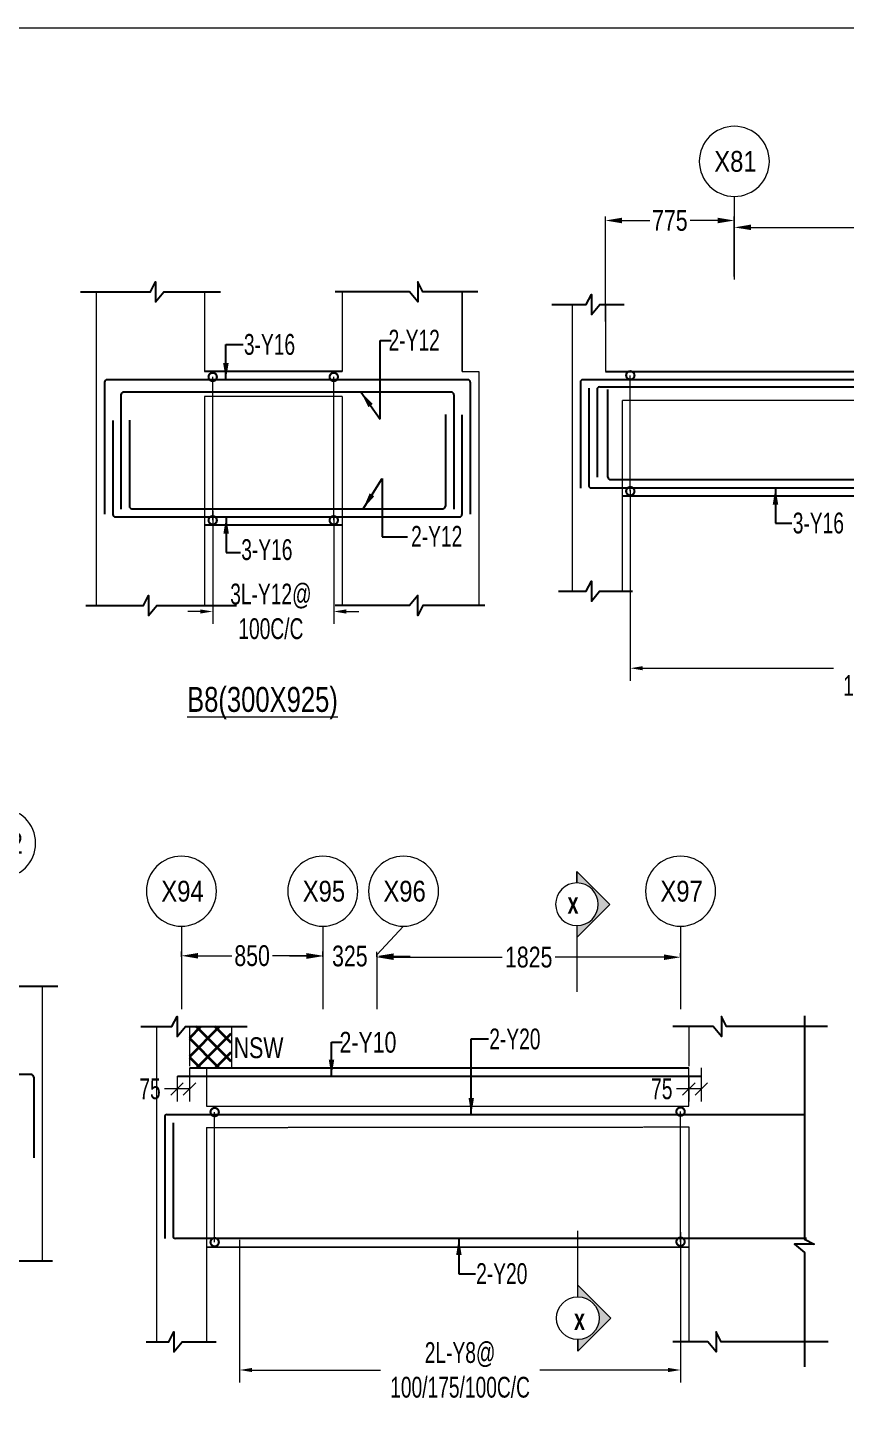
# Model space of a CAD drawing. Header units: millimetres. Extents: x -2697 to 288508, y -1308 to 60928.
# Drawn here: x 22850 to 27761, y 22669 to 31071 of the extents above; entities that cross this region are included whole.
import ezdxf
from ezdxf.enums import TextEntityAlignment as Align

# ---------------------------------------------------------------- set-up
doc = ezdxf.new("R2010")
doc.units = ezdxf.units.MM
doc.header["$LTSCALE"] = 100
for name, pattern in [('ACAD_ISO04W100', [30, 24, -3, 0, -3]), ('CONTINOUS', [0]), ('CONTINU', [0]), ('HIDDEN', [0.375, 0.25, -0.125])]:
    doc.linetypes.add(name, pattern=pattern)
doc.layers.get('Defpoints').update_dxf_attribs({"color": 1, "lineweight": 0})
for name, color, linetype in [('-S-ARROW', 253, 'Continuous'), ('-S-MISC', 8, 'Continuous'), ('-STR-BEAM', 7, 'CONTINU'), ('-STR-REINF', 3, 'Continuous'), ('-STR-TEXT', 6, 'Continuous'), ('HATCH', 7, 'Continuous')]:
    doc.layers.add(name, color=color, linetype=linetype)
for name, color, linetype, lineweight in [('-S-STIRUP', 11, 'Continuous', 9), ('-S-TEXT', 6, 'Continuous', 0), ('-STR-COLUMN', 5, 'HIDDEN', 13), ('-STR-RF-DIM', 252, 'CONTINOUS', 20), ('A-ANNO-GRID-LINE', 252, 'ACAD_ISO04W100', 20), ('A-ANNO-GRID-TEXT', 13, 'Continuous', 15), ('G-ANNO-SYMB', 8, 'CONTINOUS', 9), ('GRID DIM', 252, 'Continuous', 9), ('S-COL HATCH', 9, 'Continuous', 35), ('SEC TEXT', 9, 'Continuous', 18), ('SLAB LINE', 254, 'HIDDEN', 20)]:
    doc.layers.add(name, color=color, linetype=linetype, lineweight=lineweight)
doc.styles.add('BEAM-LS', font='romans.shx', dxfattribs={"width": 0.8})
doc.styles.add('Dim.s & Anno.(Misc.)', font='ARIALN.TTF')
doc.styles.add('SOBHA', font='swisscl.ttf', dxfattribs={"width": 0.9})
doc.styles.add('sobha.sed', font='swisscl.ttf')
doc.styles.add('Swis721 LtCn BT_B', font='', dxfattribs={"width": 0.9, "height": 250})
doc.styles.get('Swis721 LtCn BT_B').set_extended_font_data('Swis721 LtCn BT', bold=True)
doc.dimstyles.new('S-50', dxfattribs={"dimscale": 50, "dimtxt": 2.5, "dimasz": 2, "dimexe": 0.5, "dimexo": 0.25, "dimgap": 0.25, "dimtad": 0, "dimdec": 0, "dimrnd": 0.0005, "dimzin": 0, "dimdsep": 46, "dimtxsty": 'sobha.sed', "dimblk": 'OBLIQUE', "dimcen": 0.09, "dimclrd": 8, "dimclre": 8, "dimclrt": 6, "dimadec": 0, "dimazin": 0, "dimtfac": 1, "dimtdec": 0, "dimtofl": 0, "dimtmove": 2, "dimatfit": 3, "dimfxl": 0.18, "dimtolj": 1, "dimtzin": 0, "dimlwd": -1, "dimlwe": -1, "dimarcsym": 0})
doc.dimstyles.new('S-DIM50', dxfattribs={"dimscale": 50, "dimtxt": 2.5, "dimasz": 1.5, "dimexe": 1.5, "dimexo": 1, "dimgap": 0.5, "dimtad": 0, "dimdec": 0, "dimzin": 0, "dimdsep": 46, "dimtxsty": 'SOBHA', "dimcen": 0.09, "dimclrd": 256, "dimclre": 256, "dimclrt": 6, "dimadec": 5, "dimazin": 0, "dimtfac": 1, "dimtdec": 0, "dimtofl": 0, "dimtmove": 0, "dimatfit": 3, "dimfxl": 0.18, "dimtolj": 1, "dimtzin": 0, "dimlwd": -1, "dimlwe": -1, "dimarcsym": 0})
doc.dimstyles.new('STIRUP', dxfattribs={"dimscale": 50, "dimtxt": 2.5, "dimasz": 2.2, "dimexe": 0, "dimexo": 0, "dimgap": 0.5, "dimtad": 0, "dimdec": 0, "dimzin": 0, "dimdsep": 46, "dimtxsty": 'BEAM-LS', "dimblk": 'DOTSMALL', "dimcen": 0.09, "dimclrd": 256, "dimclre": 256, "dimclrt": 256, "dimadec": 5, "dimazin": 0, "dimtfac": 1, "dimtdec": 0, "dimtofl": 0, "dimtmove": 0, "dimatfit": 3, "dimldrblk": 'DOTSMALL', "dimfxl": 0, "dimfxlon": 1, "dimtolj": 1, "dimtzin": 0, "dimlwd": -1, "dimlwe": -1, "dimarcsym": 0})

# ---------------------------------------------------------------- blocks, each defined once
blk = doc.blocks.new('A-SYMB_Grid')
blk.add_circle((0, 0), 4.21)
at = {"style": 'Dim.s & Anno.(Misc.)'}
blk.add_attdef('GRID', text='', height=3, dxfattribs=at).set_placement((0, 0), align=Align.MIDDLE_CENTER)
blk = doc.blocks.new('_Oblique')
at = {"color": 0, "linetype": 'ByBlock', "lineweight": -2}
blk.add_line((-0.5, -0.5), (0.5, 0.5), dxfattribs=at)
blk = doc.blocks.new('*D347')
at = {"layer": '-STR-RF-DIM', "transparency": 16777216}
for p, q in [((24122.1, 23788.5), (24122.1, 22931)), ((26772.3, 23833.7), (26772.3, 22931)), ((24197.1, 23006), (24968, 23006)), ((26697.3, 23006), (25926.4, 23006))]:
    blk.add_line(p, q, dxfattribs=at)
for points in [[(24197.1, 23018.5), (24197.1, 22993.5), (24122.1, 23006)], [(26697.3, 23018.5), (26697.3, 22993.5), (26772.3, 23006)]]:
    blk.add_solid(points, dxfattribs=at)
at = {"layer": 'Defpoints', "color": 0, "transparency": 16777216}
for p in [(24122.1, 23788.5, 0), (26772.3, 23833.7, 178586.6), (24122.1, 23006)]:
    blk.add_point(p, dxfattribs=at)
at = {"layer": '-STR-RF-DIM', "color": 6, "transparency": 16777216, "insert": (25447.2, 23006), "char_height": 125, "attachment_point": 5, "style": 'SOBHA'}
blk.add_mtext('\\A1;2L-Y8@\\P100/175/100C/C', dxfattribs=at)
blk = doc.blocks.new('_DotSmall')
at = {"color": 0, "linetype": 'ByBlock', "const_width": 0.5}
blk.add_lwpolyline([(-0.0625, 0, 1), (0.0625, 0, 1)], format="xyb", close=True, dxfattribs=at)
blk = doc.blocks.new('*D348')
at = {"layer": '-S-STIRUP', "ltscale": 100, "transparency": 16777216}
blk.add_line((26772.3, 23776.8), (26772.3, 24558.5), dxfattribs=at)
at = {"layer": 'Defpoints', "color": 0, "linetype": 'CONTINU', "ltscale": 100, "transparency": 16777216}
for p in [(26772.3, 24558.5), (26772.3, 24558.5), (26772.3, 23776.8)]:
    blk.add_point(p, dxfattribs=at)
at = {"layer": '-S-STIRUP', "linetype": 'CONTINU', "ltscale": 100, "transparency": 16777216, "xscale": 100, "yscale": 100, "zscale": 100}
for p, rotation in [((26772.3, 24558.5), 90), ((26772.3, 23776.8), 270)]:
    blk.add_blockref('_DotSmall', p, dxfattribs=dict(at, rotation=rotation))
blk = doc.blocks.new('*D349')
at = {"layer": '-S-STIRUP', "ltscale": 100, "transparency": 16777216}
blk.add_line((23972.1, 23774.1), (23972.1, 24555.8), dxfattribs=at)
at = {"layer": 'Defpoints', "color": 0, "linetype": 'CONTINU', "ltscale": 100, "transparency": 16777216}
for p in [(23972.1, 24555.8), (23972.1, 24555.8), (23972.1, 23774.1)]:
    blk.add_point(p, dxfattribs=at)
at = {"layer": '-S-STIRUP', "linetype": 'CONTINU', "ltscale": 100, "transparency": 16777216, "xscale": 100, "yscale": 100, "zscale": 100}
for p, rotation in [((23972.1, 24555.8), 90), ((23972.1, 23774.1), 270)]:
    blk.add_blockref('_DotSmall', p, dxfattribs=dict(at, rotation=rotation))
blk = doc.blocks.new('*D341')
at = {"layer": '-STR-RF-DIM', "transparency": 16777216}
for p, q in [((23960.3, 28169.1), (23960.3, 27489)), ((24688, 28123.9), (24688, 27489)), ((23885.3, 27564), (23810.3, 27564)), ((24763, 27564), (24838, 27564))]:
    blk.add_line(p, q, dxfattribs=at)
for points in [[(23885.3, 27576.5), (23885.3, 27551.5), (23960.3, 27564)], [(24763, 27576.5), (24763, 27551.5), (24688, 27564)]]:
    blk.add_solid(points, dxfattribs=at)
at = {"layer": 'Defpoints', "color": 0, "transparency": 16777216}
for p in [(23960.3, 28169.1, 178586.6), (24688, 28123.9, 0), (24688, 27564)]:
    blk.add_point(p, dxfattribs=at)
at = {"layer": '-STR-RF-DIM', "color": 6, "transparency": 16777216, "insert": (24310, 27564), "char_height": 125, "attachment_point": 5, "style": 'SOBHA'}
blk.add_mtext('\\A1;3L-Y12@\\P100C/C', dxfattribs=at)
blk = doc.blocks.new('*D342')
at = {"layer": '-S-STIRUP', "ltscale": 100, "transparency": 16777216}
blk.add_line((23960.3, 28112.2), (23960.3, 28973.4), dxfattribs=at)
at = {"layer": 'Defpoints', "color": 0, "linetype": 'CONTINU', "ltscale": 100, "transparency": 16777216}
for p in [(23960.3, 28973.4), (23960.3, 28973.4), (23960.3, 28112.2)]:
    blk.add_point(p, dxfattribs=at)
at = {"layer": '-S-STIRUP', "linetype": 'CONTINU', "ltscale": 100, "transparency": 16777216, "xscale": 100, "yscale": 100, "zscale": 100}
for p, rotation in [((23960.3, 28973.4), 90), ((23960.3, 28112.2), 270)]:
    blk.add_blockref('_DotSmall', p, dxfattribs=dict(at, rotation=rotation))
blk = doc.blocks.new('*D343')
at = {"layer": '-S-STIRUP', "ltscale": 100, "transparency": 16777216}
blk.add_line((24688, 28112.2), (24688, 28973.4), dxfattribs=at)
at = {"layer": 'Defpoints', "color": 0, "linetype": 'CONTINU', "ltscale": 100, "transparency": 16777216}
for p in [(24688, 28973.4), (24688, 28973.4), (24688, 28112.2)]:
    blk.add_point(p, dxfattribs=at)
at = {"layer": '-S-STIRUP', "linetype": 'CONTINU', "ltscale": 100, "transparency": 16777216, "xscale": 100, "yscale": 100, "zscale": 100}
for p, rotation in [((24688, 28973.4), 90), ((24688, 28112.2), 270)]:
    blk.add_blockref('_DotSmall', p, dxfattribs=dict(at, rotation=rotation))
blk = doc.blocks.new('*D359')
at = {"layer": '-STR-RF-DIM', "transparency": 16777216}
for p, q in [((26470.4, 28293.3), (26470.4, 27148.2)), ((29870.5, 28298.7), (29870.5, 27148.2)), ((26545.4, 27223.2), (27691.3, 27223.2)), ((29795.5, 27223.2), (28649.7, 27223.2))]:
    blk.add_line(p, q, dxfattribs=at)
for points in [[(26545.4, 27235.7), (26545.4, 27210.7), (26470.4, 27223.2)], [(29795.5, 27235.7), (29795.5, 27210.7), (29870.5, 27223.2)]]:
    blk.add_solid(points, dxfattribs=at)
at = {"layer": 'Defpoints', "color": 0, "transparency": 16777216}
for p in [(26470.4, 28293.3, 178586.6), (29870.5, 28298.7, 0), (29870.5, 27223.2)]:
    blk.add_point(p, dxfattribs=at)
at = {"layer": '-STR-RF-DIM', "color": 6, "transparency": 16777216, "insert": (28170.5, 27223.2), "char_height": 125, "attachment_point": 5, "style": 'SOBHA'}
blk.add_mtext('\\A1;2L-Y10@\\P100/150/100C/C', dxfattribs=at)
blk = doc.blocks.new('*D360')
at = {"layer": '-S-STIRUP', "ltscale": 100, "transparency": 16777216}
blk.add_line((26470.4, 28287), (26470.4, 28983), dxfattribs=at)
at = {"layer": 'Defpoints', "color": 0, "linetype": 'CONTINU', "ltscale": 100, "transparency": 16777216}
for p in [(26470.4, 28983, 0), (26470.4, 28983), (26470.4, 28287)]:
    blk.add_point(p, dxfattribs=at)
at = {"layer": '-S-STIRUP', "linetype": 'CONTINU', "ltscale": 100, "transparency": 16777216, "xscale": 100, "yscale": 100, "zscale": 100}
for p, rotation in [((26470.4, 28983), 90), ((26470.4, 28287), 270)]:
    blk.add_blockref('_DotSmall', p, dxfattribs=dict(at, rotation=rotation))
blk = doc.blocks.new('*D209')
at = {"layer": 'Defpoints', "color": 0, "transparency": 16777216}
for p in [(23772.2, 25475.4, 0), (24622.2, 25495.2), (24622.2, 25475.4, 0)]:
    blk.add_point(p, dxfattribs=at)
at = {"layer": 'GRID DIM', "transparency": 16777216}
for p, q in [((23772.2, 25487.9), (23772.2, 25520.2)), ((23872.2, 25495.2), (24075.3, 25495.2)), ((24522.2, 25495.2), (24319, 25495.2)), ((24622.2, 25487.9), (24622.2, 25520.2))]:
    blk.add_line(p, q, dxfattribs=at)
for points in [[(23872.2, 25511.8), (23872.2, 25478.5), (23772.2, 25495.2)], [(24522.2, 25511.8), (24522.2, 25478.5), (24622.2, 25495.2)]]:
    blk.add_solid(points, dxfattribs=at)
at = {"layer": 'GRID DIM', "color": 13, "transparency": 16777216, "insert": (24197.2, 25495.2), "char_height": 125, "attachment_point": 5, "style": 'sobha.sed'}
blk.add_mtext('\\A1;850', dxfattribs=at)
blk = doc.blocks.new('*D210')
at = {"layer": 'Defpoints', "color": 0, "transparency": 16777216}
for p in [(24622.2, 25475.4, 0), (24947.2, 25492.9), (24947.2, 25475.4, 0)]:
    blk.add_point(p, dxfattribs=at)
at = {"layer": 'GRID DIM', "transparency": 16777216}
for p, q in [((24522.2, 25492.9), (24422.2, 25492.9)), ((24622.2, 25487.9), (24622.2, 25517.9)), ((24947.2, 25487.9), (24947.2, 25517.9)), ((25047.2, 25492.9), (25147.2, 25492.9))]:
    blk.add_line(p, q, dxfattribs=at)
for points in [[(24522.2, 25509.5), (24522.2, 25476.2), (24622.2, 25492.9)], [(25047.2, 25509.5), (25047.2, 25476.2), (24947.2, 25492.9)]]:
    blk.add_solid(points, dxfattribs=at)
at = {"layer": 'GRID DIM', "color": 13, "transparency": 16777216, "insert": (24784.7, 25492.9), "char_height": 125, "attachment_point": 5, "style": 'sobha.sed'}
blk.add_mtext('\\A1;325', dxfattribs=at)
blk = doc.blocks.new('*D211')
at = {"layer": 'Defpoints', "color": 0, "transparency": 16777216}
for p in [(24947.2, 25475.4, 0), (26772.2, 25486.5), (26772.2, 25475.4, 0)]:
    blk.add_point(p, dxfattribs=at)
at = {"layer": 'GRID DIM', "transparency": 16777216}
for p, q in [((24947.2, 25487.9), (24947.2, 25511.5)), ((25047.2, 25486.5), (25700.4, 25486.5)), ((26672.2, 25486.5), (26018.9, 25486.5)), ((26772.2, 25487.9), (26772.2, 25511.5))]:
    blk.add_line(p, q, dxfattribs=at)
for points in [[(25047.2, 25503.2), (25047.2, 25469.8), (24947.2, 25486.5)], [(26672.2, 25503.2), (26672.2, 25469.8), (26772.2, 25486.5)]]:
    blk.add_solid(points, dxfattribs=at)
at = {"layer": 'GRID DIM', "color": 13, "transparency": 16777216, "insert": (25859.7, 25486.5), "char_height": 125, "attachment_point": 5, "style": 'sobha.sed'}
blk.add_mtext('\\A1;1825', dxfattribs=at)
blk = doc.blocks.new('*D228')
at = {"layer": 'Defpoints', "color": 0, "transparency": 16777216}
for p in [(27095.6, 29913.5), (27095.6, 29808.9, 0), (26320.5, 29294.5, 0)]:
    blk.add_point(p, dxfattribs=at)
at = {"layer": 'GRID DIM', "transparency": 16777216}
for p, q in [((26320.5, 29307), (26320.5, 29938.5)), ((26420.5, 29913.5), (26586.9, 29913.5)), ((26995.6, 29913.5), (26829.2, 29913.5)), ((27095.6, 29821.4), (27095.6, 29938.5))]:
    blk.add_line(p, q, dxfattribs=at)
for points in [[(26420.5, 29930.2), (26420.5, 29896.8), (26320.5, 29913.5)], [(26995.6, 29930.2), (26995.6, 29896.8), (27095.6, 29913.5)]]:
    blk.add_solid(points, dxfattribs=at)
at = {"layer": 'GRID DIM', "color": 13, "transparency": 16777216, "insert": (26708, 29913.5), "char_height": 125, "attachment_point": 5, "style": 'sobha.sed'}
blk.add_mtext('\\A1;775', dxfattribs=at)
blk = doc.blocks.new('*D229')
at = {"layer": 'Defpoints', "color": 0, "transparency": 16777216}
for p in [(29995.6, 29872.3), (29995.6, 29805.3, 0), (27095.6, 29564.3)]:
    blk.add_point(p, dxfattribs=at)
at = {"layer": 'GRID DIM', "transparency": 16777216}
for p, q in [((27095.6, 29576.8), (27095.6, 29897.3)), ((27195.6, 29872.3), (28384.8, 29872.3)), ((29895.6, 29872.3), (28706.4, 29872.3)), ((29995.6, 29817.8), (29995.6, 29897.3))]:
    blk.add_line(p, q, dxfattribs=at)
for points in [[(27195.6, 29889), (27195.6, 29855.7), (27095.6, 29872.3)], [(29895.6, 29889), (29895.6, 29855.7), (29995.6, 29872.3)]]:
    blk.add_solid(points, dxfattribs=at)
at = {"layer": 'GRID DIM', "color": 13, "transparency": 16777216, "insert": (28545.6, 29872.3), "char_height": 125, "attachment_point": 5, "style": 'sobha.sed'}
blk.add_mtext('\\A1;2900', dxfattribs=at)
blk = doc.blocks.new('*D330')
at = {"layer": '-STR-RF-DIM', "transparency": 16777216}
for p, q in [((23821.1, 24821.5), (23821.1, 24620)), ((23746.1, 24771.5), (23746.1, 24620)), ((23746.1, 24695), (23671.1, 24695)), ((23821.1, 24695), (23746.1, 24695))]:
    blk.add_line(p, q, dxfattribs=at)
at = {"layer": 'Defpoints', "color": 0, "transparency": 16777216}
for p in [(23821.1, 24821.5, 0), (23746.1, 24771.5, 0), (23746.1, 24695)]:
    blk.add_point(p, dxfattribs=at)
at = {"layer": '-STR-RF-DIM', "transparency": 16777216, "xscale": 75, "yscale": 75, "zscale": 75, "rotation": 180}
blk.add_blockref('_Oblique', (23746.1, 24695), dxfattribs=at)
at = {"layer": '-STR-RF-DIM', "transparency": 16777216, "xscale": 75, "yscale": 75, "zscale": 75}
blk.add_blockref('_Oblique', (23821.1, 24695), dxfattribs=at)
at = {"layer": '-STR-RF-DIM', "color": 6, "transparency": 16777216, "insert": (23583.6, 24695), "char_height": 125, "attachment_point": 5, "style": 'SOBHA'}
blk.add_mtext('\\A1;75', dxfattribs=at)
blk = doc.blocks.new('*D331')
at = {"layer": '-STR-RF-DIM', "transparency": 16777216}
for p, q in [((26897.1, 24821.5), (26897.1, 24620)), ((26822.1, 24771.5), (26822.1, 24620)), ((26822.1, 24695), (26747.1, 24695)), ((26897.1, 24695), (26822.1, 24695))]:
    blk.add_line(p, q, dxfattribs=at)
at = {"layer": 'Defpoints', "color": 0, "transparency": 16777216}
for p in [(26897.1, 24821.5, 0), (26822.1, 24771.5, 0), (26822.1, 24695)]:
    blk.add_point(p, dxfattribs=at)
at = {"layer": '-STR-RF-DIM', "transparency": 16777216, "xscale": 75, "yscale": 75, "zscale": 75, "rotation": 180}
blk.add_blockref('_Oblique', (26822.1, 24695), dxfattribs=at)
at = {"layer": '-STR-RF-DIM', "transparency": 16777216, "xscale": 75, "yscale": 75, "zscale": 75}
blk.add_blockref('_Oblique', (26897.1, 24695), dxfattribs=at)
at = {"layer": '-STR-RF-DIM', "color": 6, "transparency": 16777216, "insert": (26659.6, 24695), "char_height": 125, "attachment_point": 5, "style": 'SOBHA'}
blk.add_mtext('\\A1;75', dxfattribs=at)
blk = doc.blocks.new('Detail View - M_Section Head - Structural Type 1-785420-STILT FLOOR FRAMING PLAN')
at = {"layer": 'G-ANNO-SYMB'}
h = blk.add_hatch(color=9, dxfattribs=at)
edge = h.paths.add_edge_path(flags=0)
edge.add_line((-8.5, 0), (-9.86, 0))
edge.add_line((-9.86, 0), (-5.99, 3.87))
edge.add_line((-5.99, 3.87), (-2.12, 0))
edge.add_line((-2.12, 0), (-3.5, 0))
edge.add_arc((-6, 0), 2.5, 360, 540)
for p, q in [((-5.99, 3.87), (-9.86, 0)), ((-5.99, 3.87), (-2.12, 0)), ((-8.5, 0), (-9.86, 0)), ((-3.5, 0), (-2.12, 0))]:
    blk.add_line(p, q, dxfattribs=at)
at = {"layer": 'G-ANNO-SYMB', "color": 5}
for p, q in [((-5.99, 3.87), (-9.86, 0)), ((-2.12, 0), (-5.99, 3.87)), ((-9.86, 0), (-8.5, 0)), ((-3.5, 0), (4.24, 0)), ((-3.5, 0), (-2.12, 0))]:
    blk.add_line(p, q, dxfattribs=at)
at = {"layer": 'G-ANNO-SYMB'}
blk.add_arc((-6, 0), 2.5, 360, 180, dxfattribs=at)
at = {"layer": 'G-ANNO-SYMB', "color": 5}
for start, end in [(360, 180), (180, 360)]:
    blk.add_arc((-6, 0), 2.5, start, end, dxfattribs=at)

msp = doc.modelspace()

# ---------------------------------------------------------------- hatches: boundary and pattern name
at = {"layer": 'S-COL HATCH'}
h = msp.add_hatch(dxfattribs=at)
h.set_pattern_fill('ANSI37', color=8, scale=25)
h.set_pattern_definition([(45, (-78780.25, -199618.66), (-56.1266, 56.1266), []), (135, (-78780.25, -199618.66), (-56.1266, -56.1266), [])])
h.paths.add_polyline_path([(23822.14, 24821.51), (24072.14, 24821.51), (24072.14, 25070.6), (23822.14, 25070.6)])
h.paths.add_polyline_path([(23848.52, 23743.79), (24098.52, 23743.79), (24072.14, 23743.79), (23822.14, 23743.79)])

# ---------------------------------------------------------------- linework, layer by layer
at = {"layer": '-S-MISC', "linetype": 'ByBlock', "ltscale": 1000}
for points, elevation in [([(23166.66, 29485.46), (23586.13, 29485.46), (23616.99, 29545.12), (23616.99, 29424.96), (23666.84, 29485.46), (24006.31, 29485.46)], -178586.59), ([(25554.28, 29485.46), (25223.85, 29485.46), (25192.98, 29545.12), (25192.98, 29424.96), (25143.13, 29485.46), (24695.82, 29485.46)], -178586.59), ([(25998.72, 29409.07), (26205.71, 29409.07), (26236.58, 29468.73), (26236.58, 29348.57), (26286.43, 29409.07), (26432.53, 29409.07)], 0), ([(26039.53, 27685.84), (26205.44, 27685.84), (26236.31, 27745.5), (26236.31, 27625.33), (26286.16, 27685.84), (26482.7, 27685.84)], 0), ([(23197.9, 27600.06), (23543.97, 27600.06), (23574.83, 27659.72), (23574.83, 27539.55), (23624.69, 27600.06), (24104.32, 27600.06)], -178586.59), ([(25595.32, 27600.06), (25223.85, 27600.06), (25192.98, 27540.4), (25192.98, 27660.56), (25143.13, 27600.06), (24695.82, 27600.06)], -178586.59), ([(23029.22, 25310.15), (22780.38, 25310.15), (22749.51, 25369.81), (22749.51, 25249.65), (22699.66, 25310.15), (21789.51, 25310.15)], 0), ([(23528.34, 25070.6), (23715.17, 25070.6), (23746.04, 25130.26), (23746.04, 25010.1), (23795.89, 25070.6), (24167.99, 25070.6)], 0), ([(27656.52, 25070.6), (27049.48, 25070.6), (27018.62, 25130.26), (27018.62, 25010.1), (26968.77, 25070.6), (26726.3, 25070.6)], 0), ([(27516.75, 25135.27), (27516.75, 23793.12), (27576.41, 23762.26), (27456.24, 23762.26), (27516.75, 23712.4), (27516.75, 23024.47)], 0), ([(22997.98, 23660.15), (22711.45, 23660.15), (22680.58, 23719.81), (22680.58, 23599.65), (22630.73, 23660.15), (22472.49, 23660.15)], 0), ([(23559.57, 23175.6), (23696.1, 23175.6), (23726.97, 23235.26), (23726.97, 23115.1), (23776.82, 23175.6), (23981, 23175.6)], 0), ([(27659.28, 23175.6), (27016.64, 23175.6), (26985.78, 23235.26), (26985.78, 23115.1), (26935.93, 23175.6), (26726.3, 23175.6)], 0)]:
    msp.add_lwpolyline(points, dxfattribs=dict(at, elevation=elevation))
at = {"layer": '-STR-BEAM'}
for p, q in [((24737.97, 29006.37, -178586.59), (23910.47, 29006.37, -178586.59)), ((26320.53, 29006.37, 0), (29920.53, 29006.37, 0)), ((29920.53, 28256.74, 0), (26420.53, 28256.74, 0)), ((24737.97, 28081.87, -178586.59), (23910.47, 28081.87, -178586.59)), ((24737.97, 28081.87, -178586.59), (23910.47, 28081.87, -178586.59)), ((23822.14, 24821.51, 0), (26822.14, 24821.51, 0)), ((23922.14, 23743.79, 0), (26822.14, 23746.51, 0))]:
    msp.add_line(p, q, dxfattribs=at)
at = {"layer": '-STR-COLUMN', "linetype": 'Continuous', "ltscale": 10}
for p, q in [((23260.47, 29485.46, -178586.59), (23260.47, 27600.06, -178586.59)), ((23910.47, 29485.46, -178586.59), (23910.47, 29006.37, -178586.59)), ((24737.97, 29485.46, -178586.59), (24737.97, 29006.37, -178586.59)), ((25460.47, 29485.46, -178586.59), (25460.47, 29006.37, -178586.59)), ((25460.47, 29006.37, -178586.59), (25460.47, 29485.46, -178586.59)), ((26120.53, 29409.07, 0), (26120.53, 27685.84, 0)), ((26320.53, 29409.07, 0), (26320.53, 29006.37, 0)), ((25460.47, 29006.37, -178586.59), (25560.47, 29006.37, -178586.59)), ((25560.47, 29006.37, -178586.59), (25560.47, 27600.06, -178586.59)), ((26420.53, 28256.74, 0), (26420.53, 27685.84, 0)), ((23910.47, 28081.87, -178586.59), (23910.47, 27600.06, -178586.59)), ((24737.97, 28081.87, -178586.59), (24737.97, 27600.06, -178586.59)), ((22935.41, 25310.15, 0), (22935.41, 24831.05, 0)), ((23622.14, 25070.6, 0), (23622.14, 23175.6, 0)), ((23822.14, 24831.05, 0), (23822.14, 25070.6, 0)), ((24073.14, 25067.89, 0), (24073.14, 24818.79, 0)), ((26822.14, 25070.6, 0), (26822.14, 24831.05, 0)), ((22935.41, 24831.05, 0), (22935.41, 23660.15, 0)), ((22935.41, 24831.05, 0), (22935.41, 24831.05, 0)), ((23922.14, 23743.79, 0), (23922.14, 23175.6, 0)), ((26822.14, 23746.51, 0), (26822.14, 23175.6, 0))]:
    msp.add_line(p, q, dxfattribs=at)
at = {"layer": '-STR-REINF', "ltscale": 10}
for p, q in [((23310.47, 28941.37, -178586.59), (23310.47, 28148.49, -178586.59)), ((25493.47, 28956.37, -178586.59), (23325.47, 28956.37, -178586.59)), ((25508.47, 28941.37, -178586.59), (25508.47, 28148.49, -178586.59)), ((26170.53, 28941.74, 0), (26170.53, 28306.08, 0)), ((30720.96, 28956.74, 0), (26185.53, 28956.74, 0)), ((26220.53, 28906.74, 0), (26220.53, 28321.74, 0)), ((26270.53, 28906.74, 0), (26270.53, 28371.74, 0)), ((26285.53, 28913.33, 0), (30520.96, 28913.33, 0)), ((23408.47, 28866.37, -178586.59), (23408.47, 28179.7, -178586.59)), ((25395.47, 28881.37, -178586.59), (23423.47, 28881.37, -178586.59)), ((25410.47, 28866.37, -178586.59), (25410.47, 28179.7, -178586.59)), ((26335.76, 28371.74, 0), (26335.76, 28898.33, 0)), ((25359.47, 28747.84, -178586.59), (25359.47, 28196.87, -178586.59)), ((25458.47, 28746.55, -178586.59), (25458.47, 28146.87, -178586.59)), ((23360.47, 28711.64, -178586.59), (23360.47, 28146.87, -178586.59)), ((23459.47, 28712.93, -178586.59), (23459.47, 28196.87, -178586.59)), ((26350.76, 28356.74, 0), (30520.96, 28356.74, 0)), ((26235.53, 28306.74, 0), (30720.96, 28306.74, 0)), ((23474.47, 28181.87, -178586.59), (25344.47, 28181.87, -178586.59)), ((23375.47, 28131.87, -178586.59), (25443.47, 28131.87, -178586.59)), ((22870.41, 24781.05, 0), (20450.36, 24781.05, 0)), ((22885.41, 24766.05, 0), (22885.41, 24280.39, 0)), ((23749, 24771.51, 0), (26897.14, 24771.51, 0)), ((23687.14, 24541.51, 0), (27516.75, 24541.51, 0)), ((23672.14, 24526.51, 0), (23672.14, 23795.84, 0)), ((23722.14, 24491.51, 0), (23722.14, 23811.51, 0)), ((27529.07, 23796.51, 0), (23737.14, 23796.51, 0))]:
    msp.add_line(p, q, dxfattribs=at)
for centre, start, end in [((23325.47, 28941.37, -178586.59), 90, 180), ((25493.47, 28941.37, -178586.59), 0, 90), ((26185.53, 28941.74, 0), 90, 180), ((23423.47, 28866.37, -178586.59), 90, 180), ((25395.47, 28866.37, -178586.59), 0, 90), ((26235.53, 28321.74, 0), 180, 270), ((23375.47, 28146.87, -178586.59), 180, 270), ((23474.47, 28196.87, -178586.59), 180, 270), ((25344.47, 28196.87, -178586.59), 270, 0), ((25443.47, 28146.87, -178586.59), 270, 0), ((22870.41, 24766.05, 0), 0, 90), ((23687.14, 24526.51, 0), 90, 180), ((23737.14, 23811.51, 0), 180, 270)]:
    msp.add_arc(centre, 15, start, end, dxfattribs=at)
at = {"layer": '-STR-REINF', "ltscale": 10, "extrusion": (-1.09901e-08, -9.61634e-10, 1)}
msp.add_arc((26285.53, 28898.33, 0), 15, 90, 180, dxfattribs=at)
at = {"layer": '-STR-REINF', "ltscale": 10, "extrusion": (7.44613e-09, -7.44613e-09, 1)}
msp.add_arc((23423.47, 28866.37, -178586.59), 15, 90, 180, dxfattribs=at)
at = {"layer": '-STR-REINF', "ltscale": 10, "extrusion": (-7.44613e-09, -7.44613e-09, 1)}
msp.add_arc((25395.47, 28866.37, -178586.59), 15, 0, 90, dxfattribs=at)
at = {"layer": '-STR-REINF', "ltscale": 10, "extrusion": (-1.09901e-08, 9.61634e-10, 1)}
msp.add_arc((26350.76, 28371.74, 0), 15, 180, 270, dxfattribs=at)
at = {"layer": 'A-ANNO-GRID-LINE', "ltscale": 40}
for p, q in [((27095.56, 30058.36, 0), (27095.56, 29559.52, 0)), ((23772.18, 25672.67, 0), (23772.18, 25173.83, 0)), ((24622.18, 25672.67, 0), (24622.18, 25173.83, 0)), ((24947.18, 25501.77, 0), (25107.21, 25672.67, 0)), ((26772.18, 25672.67, 0), (26772.18, 25173.83, 0)), ((24947.18, 25501.77, 0), (24947.18, 25173.83, 0))]:
    msp.add_line(p, q, dxfattribs=at)
at = {"layer": 'Defpoints', "color": 8}
msp.add_lwpolyline([(-2696.85, 31070.56), (32364.23, 31070.56), (32364.23, 3901.12), (-2696.85, 3901.12)], close=True, dxfattribs=at)
at = {"layer": 'Defpoints', "color": 1}
msp.add_lwpolyline([(-2696.85, 31070.56), (32364.23, 31070.56), (32364.23, 3901.12), (-2696.85, 3901.12)], close=True, dxfattribs=at)
at = {"layer": 'HATCH', "color": 1}
msp.add_line((22935.41, 24831.05, 0), (22935.41, 24831.05, 0), dxfattribs=at)
at = {"layer": 'SLAB LINE', "color": 9, "linetype": 'HIDDEN', "ltscale": 0.1}
for p, q in [((23910.47, 29006.37, -178586.59), (23910.47, 29006.37, -178586.59)), ((24737.97, 29006.37, -178586.59), (24737.97, 29006.37, -178586.59)), ((26420.53, 29006.37, 0), (26420.53, 29006.37, 0)), ((24737.97, 28856.37, -178586.59), (23910.47, 28856.37, -178586.59)), ((23910.47, 28856.37, -178586.59), (23910.47, 28081.87, -178586.59)), ((24737.97, 28856.37, -178586.59), (24737.97, 28081.87, -178586.59)), ((29920.53, 28831.74, 0), (26420.53, 28831.74, 0)), ((26420.53, 28831.74, 0), (26420.53, 28256.74, 0)), ((23922.14, 24818.79, 0), (23922.14, 24591.51, 0)), ((26822.14, 24591.51, 0), (26822.14, 24821.51, 0)), ((23922.14, 24591.51, 0), (26822.14, 24591.51, 0)), ((23922.14, 24463.79, 0), (26822.14, 24466.51, 0)), ((23922.14, 24463.79, 0), (23922.14, 23743.79, 0)), ((26822.14, 24466.51, 0), (26822.14, 23746.51, 0))]:
    msp.add_line(p, q, dxfattribs=at)

# ---------------------------------------------------------------- block references
at = {"layer": 'A-ANNO-GRID-TEXT'}
ref = msp.add_blockref('A-SYMB_Grid', (27095.56, 30268.99, 0), dxfattribs=dict(at, xscale=-50, yscale=50, zscale=50))
ref.add_attrib('GRID', 'X81', dxfattribs={"layer": '0', "height": 125, "style": 'Dim.s & Anno.(Misc.)'}).set_placement((27102.21, 30268.99, 0), align=Align.MIDDLE_CENTER)
ref = msp.add_blockref('A-SYMB_Grid', (22685.4, 26171.74, 0), dxfattribs=dict(at, xscale=-50, yscale=50, zscale=50))
ref.add_attrib('GRID', 'X72', dxfattribs={"layer": '0', "height": 125, "style": 'Dim.s & Anno.(Misc.)'}).set_placement((22692.05, 26171.74, 0), align=Align.MIDDLE_CENTER)
ref = msp.add_blockref('A-SYMB_Grid', (23772.18, 25883.3, 0), dxfattribs=dict(at, xscale=-50, yscale=50, zscale=50))
ref.add_attrib('GRID', 'X94', dxfattribs={"layer": '0', "height": 125, "style": 'Dim.s & Anno.(Misc.)'}).set_placement((23778.83, 25883.3, 0), align=Align.MIDDLE_CENTER)
ref = msp.add_blockref('A-SYMB_Grid', (24622.18, 25883.3, 0), dxfattribs=dict(at, xscale=-50, yscale=50, zscale=50))
ref.add_attrib('GRID', 'X95', dxfattribs={"layer": '0', "height": 125, "style": 'Dim.s & Anno.(Misc.)'}).set_placement((24628.83, 25883.3, 0), align=Align.MIDDLE_CENTER)
ref = msp.add_blockref('A-SYMB_Grid', (25107.21, 25883.3, 0), dxfattribs=dict(at, xscale=-50, yscale=50, zscale=50))
ref.add_attrib('GRID', 'X96', dxfattribs={"layer": '0', "height": 125, "style": 'Dim.s & Anno.(Misc.)'}).set_placement((25113.86, 25883.3, 0), align=Align.MIDDLE_CENTER)
ref = msp.add_blockref('A-SYMB_Grid', (26772.18, 25883.3, 0), dxfattribs=dict(at, xscale=-50, yscale=50, zscale=50))
ref.add_attrib('GRID', 'X97', dxfattribs={"layer": '0', "height": 125, "style": 'Dim.s & Anno.(Misc.)'}).set_placement((26778.83, 25883.3, 0), align=Align.MIDDLE_CENTER)
at = {"layer": 'G-ANNO-SYMB', "extrusion": (0, 0, -1), "yscale": 51.28199999999996, "zscale": 51.28199999999996}
for p, xscale, rotation in [((-26149.57, 25496.7, 0), -51.28199999999996, 90), ((-26155.34, 23625.42, 0), 51.28199999999996, 90.00000000000003)]:
    msp.add_blockref('Detail View - M_Section Head - Structural Type 1-785420-STILT FLOOR FRAMING PLAN', p, dxfattribs=dict(at, xscale=xscale, rotation=rotation))

# ---------------------------------------------------------------- texts
at = {"layer": '-S-TEXT', "color": 6, "style": 'sobha.sed'}
msp.add_text('NSW', height=125, dxfattribs=at).set_placement((24086.74, 24880.2, 178586.59))
at = {"layer": '-STR-TEXT', "color": 6, "style": 'SOBHA'}
msp.add_text('2-Y10', height=125, dxfattribs=at).set_placement((24722.75, 24912.97, -0.07))
at = {"layer": '-STR-TEXT', "color": 6, "char_height": 125, "style": 'SOBHA'}
for s, insert, attachment_point in [('\\A1;2-Y12', (25325.25, 29256.83, -178586.59), 3), ('\\A1;3-Y16', (24147.91, 29231.64, -178586.59), 1), ('\\A1;3-Y16', (27446.86, 28031.47, 0), 7), ('\\A1;2-Y12', (25460.61, 27953.16, -178586.59), 9), ('\\A1;3-Y16', (24131.93, 27871.61, -178586.59), 7), ('\\A1;2-Y20', (25622.74, 25057.96, 0), 1), ('\\A1;2-Y20', (25544, 23521.23, 0), 7)]:
    msp.add_mtext(s, dxfattribs=dict(at, insert=insert, attachment_point=attachment_point))
at = {"layer": 'G-ANNO-SYMB', "color": 5, "char_height": 126.62, "width": 169.2306, "line_spacing_factor": 0.964267, "style": 'Swis721 LtCn BT_B'}
for insert, attachment_point in [((26126.23, 25875.07, 0), 2), ((26165.02, 23247.06, 0), 8)]:
    msp.add_mtext('x', dxfattribs=dict(at, insert=insert, attachment_point=attachment_point))
at = {"layer": 'SEC TEXT', "color": 1, "linetype": 'ByBlock', "style": 'sobha.sed'}
msp.add_text('%%UB8(300X925)', height=150, rotation=359.989279, dxfattribs=at).set_placement((23806.57, 26960.83, -178586.59))

# ---------------------------------------------------------------- dimensions: what is measured, and where the dimension line sits
at = {"layer": '-S-STIRUP', "linetype": 'CONTINU', "ltscale": 100}
for base, p1, p2, picture, middle in [((23960.31, 28973.37, 0), (23960.31, 28112.15, 0), (23960.31, 28973.37, 0), '*D342', (23960.31, 28542.76, 0)), ((24687.97, 28973.37, -178586.59), (24687.97, 28112.15, -178586.59), (24687.97, 28973.37, -178586.59), '*D343', (24687.97, 28542.76, -178586.59)), ((26470.38, 28983.04, 178586.59), (26470.38, 28287.03, 178586.59), (26470.38, 28983.04, 178586.59), '*D360', (26470.38, 28635.03, 178586.59)), ((23972.14, 24555.79, 0), (23972.14, 23774.08, 0), (23972.14, 24555.79, 0), '*D349', (23972.14, 24164.93, 0)), ((26772.3, 24558.51, 178586.59), (26772.3, 23776.79, 178586.59), (26772.3, 24558.51, 178586.59), '*D348', (26772.3, 24167.65, 178586.59))]:
    dim = msp.add_linear_dim(base=base, p1=p1, p2=p2, angle=90, text=' ', dimstyle='STIRUP', override={"dimasz": 2}, dxfattribs=at)
    dim.commit()
    dim.dimension.update_dxf_attribs({"geometry": picture, "text_midpoint": middle})
at = {"layer": '-STR-RF-DIM'}
dim = msp.add_linear_dim(base=(29870.53, 27223.16, 0), p1=(26470.38, 28293.28, 178586.59), p2=(29870.53, 28298.74, 0), text='2L-Y10@\\P100/150/100C/C', dimstyle='S-DIM50', override={"dimscale": 1, "dimtxt": 125, "dimasz": 75, "dimexe": 75, "dimexo": 0, "dimgap": 25, "dimsah": 1, "dimcen": 4.5, "dimfxl": 75}, dxfattribs=at)
dim.commit()
dim.dimension.update_dxf_attribs({"geometry": '*D359', "text_midpoint": (28170.46, 27223.16, 0)})
dim = msp.add_linear_dim(base=(24687.97, 27564, -178586.59), p1=(23960.31, 28169.09, 0), p2=(24687.97, 28123.87, -178586.59), text='3L-Y12@\\P100C/C', dimstyle='S-DIM50', override={"dimscale": 1, "dimtxt": 125, "dimasz": 75, "dimexe": 75, "dimexo": 0, "dimgap": 25, "dimsah": 1, "dimcen": 4.5, "dimfxl": 75}, dxfattribs=at)
dim.commit()
dim.dimension.update_dxf_attribs({"geometry": '*D341', "text_midpoint": (24310, 27564, -178586.59), "dimtype": 160})
for base, p1, p2, picture, middle in [((23746.14, 24694.96, 0), (23821.14, 24821.51, 0), (23746.14, 24771.51, 0), '*D330', (23583.59, 24694.96, 0)), ((26822.14, 24694.96, 0), (26897.14, 24821.51, 0), (26822.14, 24771.51, 0), '*D331', (26659.59, 24694.96, 0))]:
    dim = msp.add_linear_dim(base=base, p1=p1, p2=p2, dimstyle='S-DIM50', override={"dimscale": 1, "dimtxt": 125, "dimasz": 75, "dimexe": 75, "dimexo": 0, "dimgap": 25, "dimblk1": 'Oblique', "dimblk2": 'Oblique', "dimsah": 1, "dimcen": 4.5, "dimfxl": 75}, dxfattribs=at)
    dim.commit()
    dim.dimension.update_dxf_attribs({"geometry": picture, "text_midpoint": middle, "dimtype": 160})
dim = msp.add_linear_dim(base=(24122.14, 23005.96, 0), p1=(26772.3, 23833.73, 178586.59), p2=(24122.14, 23788.51, 0), angle=180, text='2L-Y8@\\P100/175/100C/C', dimstyle='S-DIM50', override={"dimscale": 1, "dimtxt": 125, "dimasz": 75, "dimexe": 75, "dimexo": 0, "dimgap": 25, "dimsah": 1, "dimcen": 4.5, "dimfxl": 75}, dxfattribs=at)
dim.commit()
dim.dimension.update_dxf_attribs({"geometry": '*D347', "text_midpoint": (25447.22, 23005.96, 0)})
at = {"layer": 'GRID DIM'}
for base, p1, p2, picture, middle in [((27095.56, 29913.49, 0), (26320.53, 29294.53, 0), (27095.56, 29808.94, 0), '*D228', (26708.05, 29913.49, 0)), ((29995.56, 29872.34, 0), (27095.56, 29564.28, 0), (29995.56, 29805.29, 0), '*D229', (28545.56, 29872.34, 0)), ((24622.18, 25495.18, 0), (23772.18, 25475.42, 0), (24622.18, 25475.42, 0), '*D209', (24197.18, 25495.18, 0)), ((24947.18, 25492.88, 0), (24622.18, 25475.42, 0), (24947.18, 25475.42, 0), '*D210', (24784.68, 25492.88, 0)), ((26772.18, 25486.49, 0), (24947.18, 25475.42, 0), (26772.18, 25475.42, 0), '*D211', (25859.68, 25486.49, 0))]:
    dim = msp.add_linear_dim(base=base, p1=p1, p2=p2, dimstyle='S-50', override={"dimsah": 1, "dimclrd": 256, "dimclre": 256, "dimclrt": 13, "dimtmove": 1}, dxfattribs=at)
    dim.commit()
    dim.dimension.update_dxf_attribs({"geometry": picture, "text_midpoint": middle})

# ---------------------------------------------------------------- leaders
at = {"layer": '-S-ARROW', "annotation_type": 0, "has_hookline": 1, "hookline_direction": 1}
for points, text_width in [([(24039.58, 28956.37, -178586.59), (24039.58, 29169.14, -178586.59), (24142.91, 29169.14, -178586.59)], 318.41), ([(27342.82, 28306.74, 0), (27342.82, 28093.97, 0), (27441.86, 28093.97, 0)], 318.41), ([(24041.26, 28131.87, -178586.59), (24041.26, 27919.09, -178586.59), (24126.93, 27919.09, -178586.59)], 318.41), ([(25514.41, 24541.51, 0), (25514.41, 24995.46, 0), (25617.74, 24995.46, 0)], 318.18), ([(25439.96, 23796.51, 0), (25439.96, 23583.73, 0), (25539, 23583.73, 0)], 318.18)]:
    msp.add_leader(points, dimstyle='S-50', override={"dimasz": 2, "dimgap": 0.1, "dimtad": 0}, dxfattribs=dict(at, text_width=text_width))
at = {"layer": '-S-ARROW'}
for points, override in [([(24851.41, 28883.37, -178586.59), (24966.89, 28719.41, -178586.59), (24966.89, 29192.16, -178586.59), (25032.41, 29192.16, -178586.59)], {"dimasz": 2, "dimgap": 0.1, "dimtad": 0}), ([(24863.86, 28180.78, -178586.59), (24979.34, 28362.22, -178586.59), (24979.34, 28012.98, -178586.59), (25130.75, 28012.98, -178586.59)], {"dimasz": 2, "dimgap": 0.1, "dimtad": 0}), ([(24674.41, 24771.51, 0), (24674.42, 24975.99, 0), (24739.39, 24975.99, 0)], {"dimgap": 0.1})]:
    msp.add_leader(points, dimstyle='S-50', override=override, dxfattribs=at)

doc.saveas('drawing.dxf')
